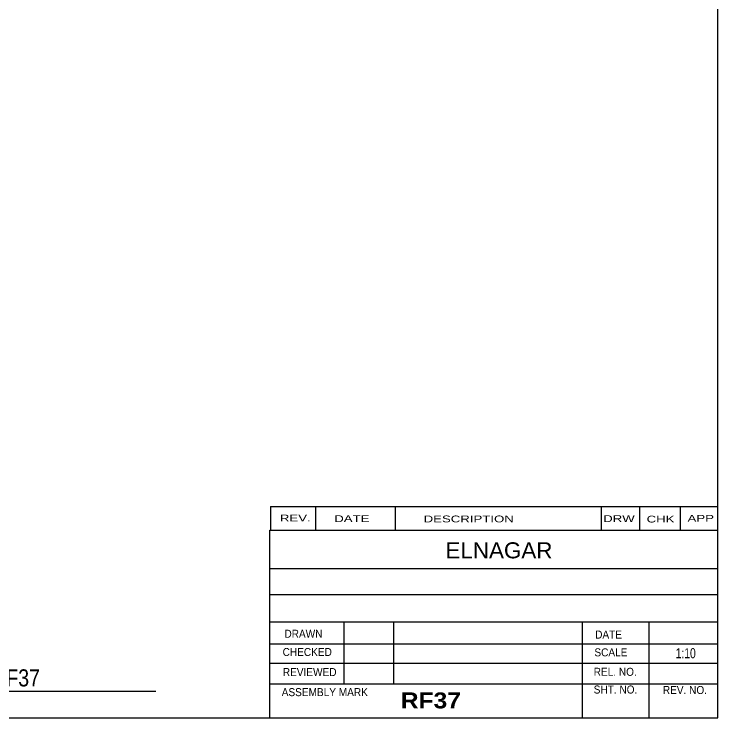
# Model space of a CAD drawing. Header units: millimetres. Extents: x 2 to 405, y 5 to 282.
# Drawn here: x 267.4 to 405, y 5 to 142.7 of the extents above; entities that cross this region are included whole.
import ezdxf

# ---------------------------------------------------------------- set-up
doc = ezdxf.new("R2010")
doc.units = ezdxf.units.MM
doc.styles.add('Arial', font='ARIAL.TTF', dxfattribs={"height": 0.2})
doc.styles.add('Arial Bold', font='ARIALBD.TTF', dxfattribs={"height": 0.2})
doc.styles.add('Arial Narrow', font='ARIALN.TTF', dxfattribs={"height": 0.2})

# ---------------------------------------------------------------- blocks, each defined once
blk = doc.blocks.new('Unknown-623477390-1211')
at = {"color": 5, "linetype": 'Continuous'}
for p, q in [((405, 5), (405, 282)), ((5, 5), (405, 5))]:
    blk.add_line(p, q, dxfattribs=at)
blk = doc.blocks.new('CBS_CALLOFF-623477390-18377')
at = {"color": 7, "linetype": 'Continuous'}
blk.add_line((178.88, 10.27), (295.11, 10.25), dxfattribs=at)
at = {"color": 3, "linetype": 'Continuous', "style": 'Arial Narrow'}
blk.add_text('QTY= 1 Nos.      RAFTER     MKD : RF37', height=3.3405, dxfattribs=at).set_placement((202.17, 11.16))
blk = doc.blocks.new('CBS_NAME_BLOG-623477390-18378')
at = {"color": 7, "linetype": 'Continuous'}
for p, q in [((317.41, 41.75), (404.93, 41.75)), ((317.41, 5.04), (317.41, 41.75)), ((317.41, 34.21), (404.93, 34.21)), ((317.48, 29.16), (405, 29.16)), ((317.41, 23.79), (404.93, 23.79)), ((331.93, 11.68), (331.93, 23.78)), ((341.62, 11.71), (341.62, 23.78)), ((378.53, 5.04), (378.53, 23.77)), ((391.58, 5.04), (391.58, 23.78)), ((317.42, 19.49), (405, 19.51)), ((317.41, 15.74), (404.93, 15.74)), ((317.41, 11.7), (404.93, 11.7)), ((317.41, 5), (405, 5))]:
    blk.add_line(p, q, dxfattribs=at)
at = {"color": 3, "linetype": 'Continuous', "style": 'Arial'}
blk.add_text('ELNAGAR', height=3.133, dxfattribs=at).set_placement((351.73, 36.22))
at = {"color": 3, "linetype": 'Continuous'}
for s, height, style, width, p in [('DRAWN', 1.566, 'Arial', 0.9, (320.24, 20.68)), ('DATE', 1.566, 'Arial', 0.9, (381, 20.52)), ('CHECKED', 1.566, 'Arial', 0.9, (319.89, 17.11)), ('SCALE', 1.566, 'Arial', 0.9, (380.85, 17.04)), ('1:10', 1.957, 'Arial Narrow', 0.9, (396.74, 16.68)), ('REVIEWED', 1.566, 'Arial', 0.9, (319.93, 13.19)), ('REL. NO.', 1.566, 'Arial', 0.9, (380.71, 13.24)), ('SHT. NO.', 1.566, 'Arial', 0.9, (380.71, 9.77)), ('REV. NO.', 1.566, 'Arial', 0.9, (394.23, 9.68)), ('ASSEMBLY MARK', 1.5663, 'Arial', 0.9, (319.71, 9.26)), ('RF37', 3.131, 'Arial Bold', 1.1, (342.99, 6.86))]:
    blk.add_text(s, height=height, dxfattribs=dict(at, style=style, width=width)).set_placement(p)
blk = doc.blocks.new('CBS_REVISION-623477390-18379')
at = {"color": 7, "linetype": 'Continuous'}
for p, q in [((317.49, 46.38), (404.99, 46.38)), ((317.49, 46.38), (317.49, 41.75)), ((326.29, 46.38), (326.29, 41.75)), ((341.88, 46.38), (341.88, 41.81)), ((382.14, 46.38), (382.14, 41.75)), ((389.68, 46.38), (389.68, 41.75)), ((397.63, 46.38), (397.63, 41.75)), ((317.49, 41.75), (404.99, 41.75))]:
    blk.add_line(p, q, dxfattribs=at)
at = {"color": 7, "style": 'Arial Narrow', "width": 1.7}
for s, height, p in [('REV.', 1.326, (319.35, 43.43)), ('DATE', 1.326, (329.98, 43.31)), ('DESCRIPTION', 1.3257, (347.46, 43.26)), ('DRW', 1.326, (382.57, 43.32)), ('CHK', 1.326, (391.06, 43.23)), ('APP', 1.326, (399.06, 43.38))]:
    blk.add_text(s, height=height, dxfattribs=at).set_placement(p)

msp = doc.modelspace()

# ---------------------------------------------------------------- block references
for name in ['Unknown-623477390-1211', 'CBS_REVISION-623477390-18379', 'CBS_NAME_BLOG-623477390-18378', 'CBS_CALLOFF-623477390-18377']:
    msp.add_blockref(name, (0, 0))

doc.saveas('drawing.dxf')
